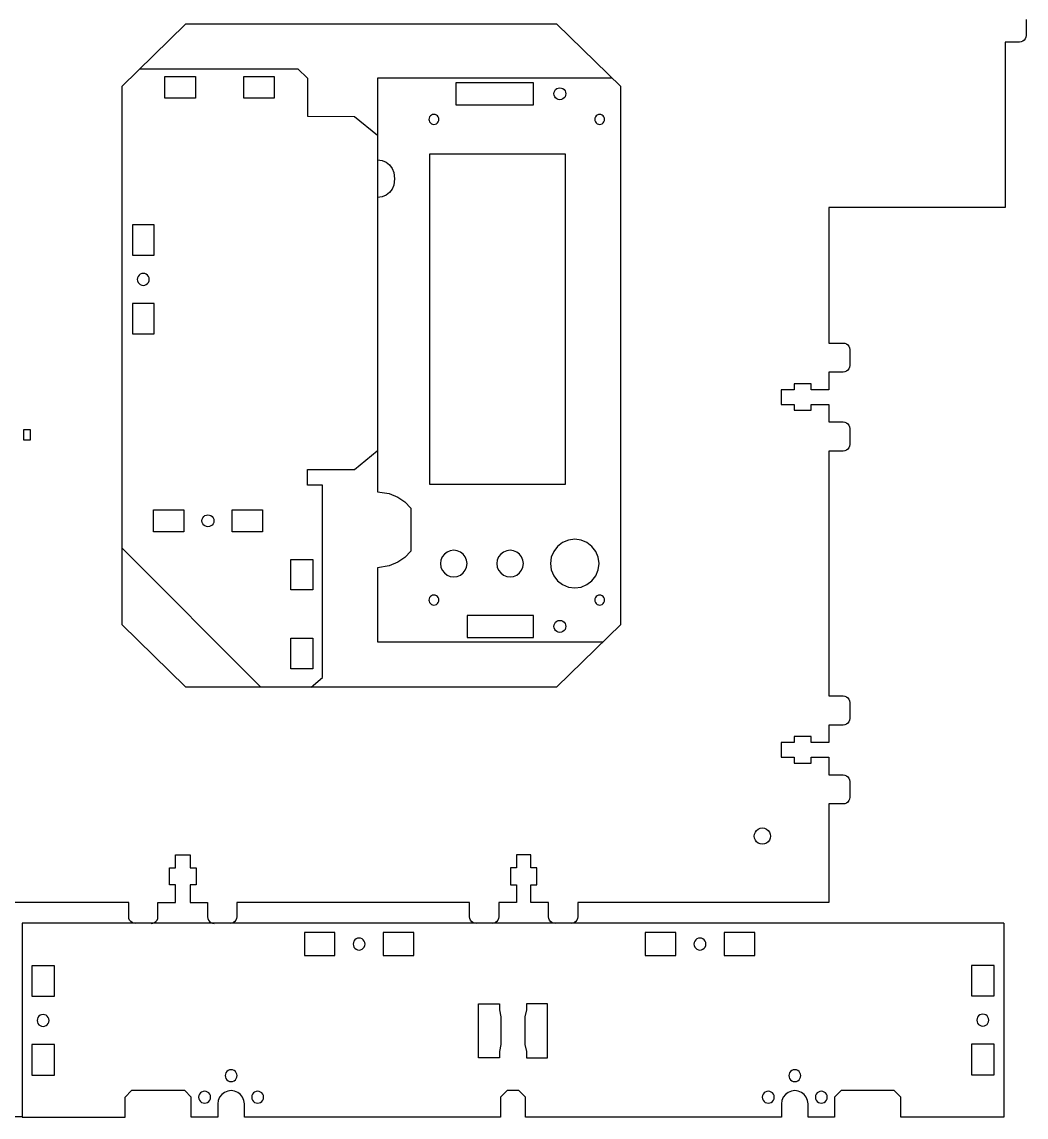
# Model space of a CAD drawing. Extents: x 67 to 939, y 34 to 584.
# Drawn here: x 636.6 to 939.4, y 40.1 to 370.5 of the extents above; entities that cross this region are included whole.
import ezdxf

# ---------------------------------------------------------------- set-up
doc = ezdxf.new("R2010")
doc.units = 0
doc.layers.get('0').update_dxf_attribs({"linetype": 'CONTINUOUS'})

msp = doc.modelspace()

# ---------------------------------------------------------------- linework, layer by layer
at = {"color": 4}
for p, q in [((939.409219, 371.193846), (939.409219, 366.393839)), ((937.409223, 364.393843), (933.059219, 364.393843)), ((933.059219, 364.393843), (933.074825, 314.487201)), ((937.926846, 364.462), (937.409223, 364.393843)), ((938.409221, 364.661785), (937.926846, 364.462)), ((938.823438, 364.979624), (938.409221, 364.661785)), ((939.141277, 365.393841), (938.823438, 364.979624)), ((939.341062, 365.876215), (939.141277, 365.393841)), ((939.409219, 366.393839), (939.341062, 365.876215)), ((933.074825, 314.487201), (879.880085, 314.486636)), ((879.880085, 314.486636), (879.880085, 273.610529)), ((879.880085, 273.610529), (884.230089, 273.610518)), ((884.230089, 273.610518), (884.747713, 273.542389)), ((884.747713, 273.542389), (885.230087, 273.342576)), ((885.230087, 273.342576), (885.644305, 273.024737)), ((885.644305, 273.024737), (885.962143, 272.61052)), ((885.962143, 272.61052), (886.161929, 272.128174)), ((886.161929, 272.128174), (886.230085, 271.610522)), ((886.230085, 271.610522), (886.230085, 266.810543)), ((884.230089, 264.810547), (879.880085, 264.810547)), ((879.880085, 264.810547), (879.880085, 259.510554)), ((884.747713, 264.878675), (884.230089, 264.810547)), ((885.230087, 265.078488), (884.747713, 264.878675)), ((885.644305, 265.396327), (885.230087, 265.078488)), ((885.962143, 265.810545), (885.644305, 265.396327)), ((886.161929, 266.292891), (885.962143, 265.810545)), ((886.230085, 266.810543), (886.161929, 266.292891)), ((874.580093, 261.31054), (869.480083, 261.31054)), ((869.480083, 261.31054), (869.480083, 259.510554)), ((874.580093, 259.510554), (874.580093, 261.31054)), ((869.480083, 259.510554), (865.530073, 259.510554)), ((865.530073, 259.510554), (865.530073, 255.110541)), ((879.880085, 259.510554), (874.580093, 259.510554)), ((865.530073, 255.110541), (869.480083, 255.110541)), ((869.480083, 255.110541), (869.480083, 253.310527)), ((874.580093, 253.310527), (874.580093, 255.110541)), ((874.580093, 255.110541), (879.880085, 255.110541)), ((879.880085, 255.110541), (879.880085, 249.810548)), ((869.480083, 253.310527), (874.580093, 253.310527)), ((879.880085, 249.810548), (884.230089, 249.810548)), ((884.230089, 249.810548), (884.747713, 249.742392)), ((884.747713, 249.742392), (885.230087, 249.542578)), ((885.230087, 249.542578), (885.644305, 249.224768)), ((885.644305, 249.224768), (885.962143, 248.81055)), ((885.962143, 248.81055), (886.161929, 248.328176)), ((886.161929, 248.328176), (886.230085, 247.810552)), ((886.230085, 247.810552), (886.230085, 243.010545)), ((885.230087, 241.278491), (884.747713, 241.078706)), ((885.644305, 241.59633), (885.230087, 241.278491)), ((885.962143, 242.010547), (885.644305, 241.59633)), ((886.161929, 242.492921), (885.962143, 242.010547)), ((886.230085, 243.010545), (886.161929, 242.492921)), ((884.230089, 241.010549), (879.880085, 241.010549)), ((879.880085, 241.010549), (879.880085, 167.160568)), ((884.747713, 241.078706), (884.230089, 241.010549)), ((879.880085, 167.160568), (884.230089, 167.160568)), ((884.230089, 167.160568), (884.747713, 167.09244)), ((884.747713, 167.09244), (885.230087, 166.892627)), ((885.230087, 166.892627), (885.644305, 166.574788)), ((885.644305, 166.574788), (885.962143, 166.16057)), ((885.962143, 166.16057), (886.161929, 165.678224)), ((886.161929, 165.678224), (886.230085, 165.160572)), ((886.230085, 165.160572), (886.230085, 160.360593)), ((885.230087, 158.628511), (884.747713, 158.428698)), ((885.644305, 158.94635), (885.230087, 158.628511)), ((885.962143, 159.360567), (885.644305, 158.94635)), ((886.161929, 159.842941), (885.962143, 159.360567)), ((886.230085, 160.360593), (886.161929, 159.842941)), ((884.230089, 158.360541), (879.880085, 158.360541)), ((879.880085, 158.360541), (879.880085, 153.060549)), ((884.747713, 158.428698), (884.230089, 158.360541)), ((869.480083, 153.060549), (865.530073, 153.060549)), ((865.530073, 153.060549), (865.530073, 148.660563)), ((874.580093, 154.860562), (869.480083, 154.860562)), ((869.480083, 154.860562), (869.480083, 153.060549)), ((874.580093, 153.060549), (874.580093, 154.860562)), ((879.880085, 153.060549), (874.580093, 153.060549)), ((865.530073, 148.660563), (869.480083, 148.660563)), ((869.480083, 148.660563), (869.480083, 146.86055)), ((869.480083, 146.86055), (874.580093, 146.86055)), ((874.580093, 146.86055), (874.580093, 148.660563)), ((874.580093, 148.660563), (879.880085, 148.660563)), ((879.880085, 148.660563), (879.880085, 143.360571)), ((879.880085, 143.360571), (884.230089, 143.360571)), ((884.230089, 143.360571), (884.747713, 143.292414)), ((884.747713, 143.292414), (885.230087, 143.092601)), ((885.230087, 143.092601), (885.644305, 142.774762)), ((885.644305, 142.774762), (885.962143, 142.360545)), ((885.962143, 142.360545), (886.161929, 141.878199)), ((886.161929, 141.878199), (886.230085, 141.360547)), ((886.230085, 141.360547), (886.230085, 136.560568)), ((885.962143, 135.56057), (885.644305, 135.146352)), ((886.161929, 136.042916), (885.962143, 135.56057)), ((886.230085, 136.560568), (886.161929, 136.042916)), ((884.230089, 134.560572), (879.880085, 134.560572)), ((879.880085, 134.560572), (879.880085, 104.860577)), ((884.747713, 134.6287), (884.230089, 134.560572)), ((885.230087, 134.828513), (884.747713, 134.6287)), ((885.644305, 135.146352), (885.230087, 134.828513)), ((682.880141, 115.260579), (682.880141, 119.210561)), ((682.880141, 119.210561), (687.280154, 119.210561)), ((687.280154, 119.210561), (687.280154, 115.260579)), ((790.080107, 119.210561), (785.680093, 119.210561)), ((785.680093, 119.210561), (785.680093, 115.260579)), ((790.080107, 115.260579), (790.080107, 119.210561)), ((681.080127, 110.16057), (681.080127, 115.260579)), ((681.080127, 115.260579), (682.880141, 115.260579)), ((687.280154, 115.260579), (689.080139, 115.260579)), ((689.080139, 115.260579), (689.080139, 110.16057)), ((785.680093, 115.260579), (783.880108, 115.260579)), ((783.880108, 115.260579), (783.880108, 110.16057)), ((791.88012, 115.260579), (790.080107, 115.260579)), ((791.88012, 110.16057), (791.88012, 115.260579)), ((682.880141, 110.16057), (681.080127, 110.16057)), ((682.880141, 104.860577), (682.880141, 110.16057)), ((689.080139, 110.16057), (687.280154, 110.16057)), ((687.280154, 110.16057), (687.280154, 104.860577)), ((783.880108, 110.16057), (785.680093, 110.16057)), ((785.680093, 110.16057), (785.680093, 104.860577)), ((790.080107, 104.860577), (790.080107, 110.16057)), ((790.080107, 110.16057), (791.88012, 110.16057)), ((668.780149, 104.860577), (603.085984, 104.860577)), ((668.780149, 100.510573), (668.780149, 104.860577)), ((677.580148, 100.510573), (677.580148, 104.860577)), ((677.580148, 104.860577), (682.880141, 104.860577)), ((687.280154, 104.860577), (692.580147, 104.860577)), ((692.580147, 104.860577), (692.580147, 100.510573)), ((771.585915, 104.860577), (701.380118, 104.86038)), ((701.380118, 104.86038), (701.380118, 100.510573)), ((771.580101, 100.510573), (771.585915, 104.860577)), ((785.680093, 104.860577), (780.380101, 104.860577)), ((780.380101, 104.860577), (780.380101, 100.510573)), ((795.380099, 104.860577), (790.080107, 104.860577)), ((795.380099, 100.510573), (795.380099, 104.860577)), ((879.880085, 104.860577), (804.180098, 104.860577)), ((804.180098, 104.860577), (804.180098, 100.510573)), ((668.848306, 99.99295), (668.780149, 100.510573)), ((669.048091, 99.510575), (668.848306, 99.99295)), ((669.365929, 99.096358), (669.048091, 99.510575)), ((676.994368, 99.096358), (677.312178, 99.510575)), ((677.312178, 99.510575), (677.511992, 99.99295)), ((677.511992, 99.99295), (677.580148, 100.510573)), ((692.580147, 100.510573), (692.648275, 99.99295)), ((692.648275, 99.99295), (692.848088, 99.510575)), ((692.848088, 99.510575), (693.165927, 99.096358)), ((701.112176, 99.510575), (700.794337, 99.096358)), ((701.311989, 99.99295), (701.112176, 99.510575)), ((701.380118, 100.510573), (701.311989, 99.99295)), ((771.648258, 99.99295), (771.580101, 100.510573)), ((771.848071, 99.510575), (771.648258, 99.99295)), ((772.16591, 99.096358), (771.848071, 99.510575)), ((780.112159, 99.510575), (779.79432, 99.096358)), ((780.311972, 99.99295), (780.112159, 99.510575)), ((780.380101, 100.510573), (780.311972, 99.99295)), ((795.448256, 99.99295), (795.380099, 100.510573)), ((795.648041, 99.510575), (795.448256, 99.99295)), ((795.965879, 99.096358), (795.648041, 99.510575)), ((803.912157, 99.510575), (803.594318, 99.096358)), ((804.111942, 99.99295), (803.912157, 99.510575)), ((804.180098, 100.510573), (804.111942, 99.99295)), ((669.780147, 98.778519), (669.365929, 99.096358)), ((670.262521, 98.578734), (669.780147, 98.778519)), ((670.780145, 98.510577), (670.262521, 98.578734)), ((675.580152, 98.510577), (676.097776, 98.578734)), ((676.097776, 98.578734), (676.58015, 98.778519)), ((676.58015, 98.778519), (676.994368, 99.096358)), ((693.165927, 99.096358), (693.580145, 98.778519)), ((693.580145, 98.778519), (694.062491, 98.578734)), ((694.062491, 98.578734), (694.580143, 98.510577)), ((699.897774, 98.578734), (699.380122, 98.510577)), ((700.38012, 98.778519), (699.897774, 98.578734)), ((700.794337, 99.096358), (700.38012, 98.778519)), ((772.580128, 98.778519), (772.16591, 99.096358)), ((773.062474, 98.578734), (772.580128, 98.778519)), ((773.580126, 98.510577), (773.062474, 98.578734)), ((778.897757, 98.578734), (778.380105, 98.510577)), ((779.380103, 98.778519), (778.897757, 98.578734)), ((779.79432, 99.096358), (779.380103, 98.778519)), ((796.380097, 98.778519), (795.965879, 99.096358)), ((796.862471, 98.578734), (796.380097, 98.778519)), ((797.380095, 98.510577), (796.862471, 98.578734)), ((802.697726, 98.578734), (802.180102, 98.510577)), ((803.1801, 98.778519), (802.697726, 98.578734)), ((803.594318, 99.096358), (803.1801, 98.778519))]:
    msp.add_line(p, q, dxfattribs=at)
at = {"color": 0}
for p, q in [((685.918489, 369.760496), (666.658261, 350.973697)), ((797.897041, 369.760496), (685.918489, 369.760496)), ((817.157212, 350.973697), (797.897041, 369.760496)), ((666.658261, 350.973697), (666.658261, 188.647385)), ((817.157212, 188.647385), (817.157212, 350.973697)), ((666.658261, 188.647385), (685.918489, 169.860588)), ((797.897041, 169.860588), (817.157212, 188.647385)), ((685.918489, 169.860588), (797.897041, 169.860588))]:
    msp.add_line(p, q, dxfattribs=at)
at = {"color": 5}
for p, q in [((672.118076, 356.302078), (719.800875, 356.30201)), ((719.800875, 356.30201), (722.685243, 353.479723)), ((722.685243, 353.479723), (722.681009, 342.029651)), ((722.681009, 342.029651), (736.91277, 341.956649)), ((736.91277, 341.956649), (743.803536, 336.283178)), ((743.803536, 328.835153), (743.803536, 317.497428)), ((736.91277, 235.492162), (743.6933, 241.056484)), ((722.682138, 230.752325), (722.682138, 235.492444)), ((722.682138, 235.492444), (727.196649, 235.46648)), ((727.196649, 235.46648), (736.91277, 235.492162)), ((727.19823, 230.727207), (722.682138, 230.752325)), ((727.201052, 172.672538), (727.19823, 230.727207)), ((666.657443, 211.813012), (708.650416, 169.825254)), ((723.781845, 169.825254), (727.201052, 172.672538)), ((932.656685, 98.595752), (932.656685, 40.09577)), ((669.656929, 48.095754), (667.656905, 46.095758)), ((685.656925, 48.095726), (669.656929, 48.095754)), ((687.656921, 46.095758), (685.656925, 48.095726)), ((696.828494, 46.924193), (696.192817, 46.095758)), ((697.656929, 47.559871), (696.828494, 46.924193)), ((698.621649, 47.959469), (697.656929, 47.559871)), ((699.656925, 48.095726), (698.621649, 47.959469)), ((700.692201, 47.959441), (699.656925, 48.095726)), ((701.656921, 47.559871), (700.692201, 47.959441)), ((702.485356, 46.924193), (701.656921, 47.559871)), ((703.121034, 46.095758), (702.485356, 46.924193)), ((782.906977, 48.095726), (780.906981, 46.095758)), ((786.406985, 48.095726), (782.906977, 48.095726)), ((788.406981, 46.095758), (786.406985, 48.095726)), ((866.828465, 46.924193), (866.192787, 46.095758)), ((867.6569, 47.559871), (866.828465, 46.924193)), ((868.62162, 47.959469), (867.6569, 47.559871)), ((869.656896, 48.095726), (868.62162, 47.959469)), ((870.692171, 47.959441), (869.656896, 48.095726)), ((871.656892, 47.559871), (870.692171, 47.959441)), ((872.485327, 46.924193), (871.656892, 47.559871)), ((873.121004, 46.095758), (872.485327, 46.924193)), ((883.656896, 48.095754), (881.6569, 46.095758)), ((899.656892, 48.095726), (883.656896, 48.095754)), ((901.656888, 46.095758), (899.656892, 48.095726)), ((687.656921, 40.09577), (687.656921, 46.095758)), ((695.793218, 45.131038), (695.656933, 44.095762)), ((695.656933, 44.095762), (695.656933, 40.09577)), ((696.192817, 46.095758), (695.793218, 45.131038)), ((703.520632, 45.131038), (703.121034, 46.095758)), ((703.656917, 44.095762), (703.520632, 45.131038)), ((703.656974, 40.09577), (703.656917, 44.095762)), ((780.906981, 46.095758), (780.906981, 40.09577)), ((788.406924, 40.09577), (788.406981, 46.095758)), ((865.793189, 45.131038), (865.656904, 44.095762)), ((865.656904, 44.095762), (865.656904, 40.09577)), ((866.192787, 46.095758), (865.793189, 45.131038)), ((873.520603, 45.131038), (873.121004, 46.095758)), ((873.656888, 44.095762), (873.520603, 45.131038)), ((873.656888, 40.09577), (873.656888, 44.095762)), ((881.6569, 46.095758), (881.6569, 40.09577)), ((901.656888, 40.09577), (901.656888, 46.095758)), ((695.656933, 40.09577), (687.656921, 40.09577)), ((780.906981, 40.09577), (703.656974, 40.09577)), ((865.656904, 40.09577), (788.406924, 40.09577)), ((881.6569, 40.09577), (873.656888, 40.09577)), ((932.656685, 40.09577), (901.656888, 40.09577))]:
    msp.add_line(p, q, dxfattribs=at)
at = {"color": 7}
for p, q in [((679.693146, 347.435062), (679.693146, 354.034998)), ((679.693146, 354.034998), (688.874738, 354.034998)), ((688.874738, 354.034998), (688.874766, 347.435062)), ((703.445561, 347.435062), (703.445561, 354.034998)), ((703.445561, 354.034998), (712.627181, 354.034998)), ((712.627181, 354.034998), (712.627181, 347.435062)), ((790.80443, 352.097404), (767.417775, 352.097404)), ((767.417775, 352.097404), (767.417775, 345.49742)), ((790.80443, 345.49742), (790.80443, 352.097404)), ((797.531648, 350.070202), (797.904436, 350.356262)), ((797.904436, 350.356262), (798.338578, 350.536066)), ((798.338578, 350.536066), (798.804442, 350.597393)), ((798.804442, 350.597393), (799.270307, 350.536066)), ((799.270307, 350.536066), (799.704449, 350.356262)), ((799.704449, 350.356262), (800.077236, 350.070202)), ((688.874766, 347.435062), (679.693146, 347.435062)), ((712.627181, 347.435062), (703.445561, 347.435062)), ((797.004457, 348.797408), (797.065784, 349.263272)), ((797.065784, 348.331544), (797.004457, 348.797408)), ((797.065784, 349.263272), (797.245588, 349.697414)), ((797.245588, 347.897401), (797.065784, 348.331544)), ((797.245588, 349.697414), (797.531648, 350.070202)), ((797.531648, 347.524614), (797.245588, 347.897401)), ((797.904436, 347.238553), (797.531648, 347.524614)), ((798.338578, 347.05875), (797.904436, 347.238553)), ((798.804442, 346.997394), (798.338578, 347.05875)), ((799.270307, 347.05875), (798.804442, 346.997394)), ((799.704449, 347.238553), (799.270307, 347.05875)), ((800.077236, 347.524614), (799.704449, 347.238553)), ((800.077236, 350.070202), (800.363297, 349.697414)), ((800.363297, 347.897401), (800.077236, 347.524614)), ((800.363297, 349.697414), (800.543101, 349.263272)), ((800.543101, 348.331544), (800.363297, 347.897401)), ((800.543101, 349.263272), (800.604456, 348.797408)), ((800.604456, 348.797408), (800.543101, 348.331544)), ((767.417775, 345.49742), (790.80443, 345.49742)), ((759.355533, 341.463844), (759.304423, 341.075619)), ((759.304423, 341.075619), (759.355533, 340.687394)), ((759.505393, 341.825624), (759.355533, 341.463844)), ((759.355533, 340.687394), (759.505393, 340.325613)), ((759.743758, 342.136266), (759.505393, 341.825624)), ((759.505393, 340.325613), (759.743758, 340.014943)), ((760.054428, 342.374659), (759.743758, 342.136266)), ((760.416209, 342.524491), (760.054428, 342.374659)), ((760.804434, 342.575602), (760.416209, 342.524491)), ((761.192659, 342.524491), (760.804434, 342.575602)), ((761.554439, 342.374659), (761.192659, 342.524491)), ((761.865081, 342.136266), (761.554439, 342.374659)), ((762.103474, 341.825624), (761.865081, 342.136266)), ((761.865081, 340.014943), (762.103474, 340.325613)), ((762.253306, 341.463844), (762.103474, 341.825624)), ((762.103474, 340.325613), (762.253306, 340.687394)), ((762.304417, 341.075619), (762.253306, 341.463844)), ((762.253306, 340.687394), (762.304417, 341.075619)), ((809.355546, 341.463844), (809.304435, 341.075619)), ((809.304435, 341.075619), (809.355546, 340.687394)), ((809.505406, 341.825624), (809.355546, 341.463844)), ((809.355546, 340.687394), (809.505406, 340.325613)), ((809.743771, 342.136266), (809.505406, 341.825624)), ((809.505406, 340.325613), (809.743771, 340.014943)), ((810.054441, 342.374659), (809.743771, 342.136266)), ((810.416222, 342.524491), (810.054441, 342.374659)), ((810.804447, 342.575602), (810.416222, 342.524491)), ((811.192671, 342.524491), (810.804447, 342.575602)), ((811.554452, 342.374659), (811.192671, 342.524491)), ((811.865094, 342.136266), (811.554452, 342.374659)), ((812.103487, 341.825624), (811.865094, 342.136266)), ((811.865094, 340.014943), (812.103487, 340.325613)), ((812.253319, 341.463844), (812.103487, 341.825624)), ((812.103487, 340.325613), (812.253319, 340.687394)), ((812.304429, 341.075619), (812.253319, 341.463844)), ((812.253319, 340.687394), (812.304429, 341.075619)), ((759.743758, 340.014943), (760.054428, 339.776578)), ((760.054428, 339.776578), (760.416209, 339.626718)), ((760.416209, 339.626718), (760.804434, 339.575608)), ((760.804434, 339.575608), (761.192659, 339.626718)), ((761.192659, 339.626718), (761.554439, 339.776578)), ((761.554439, 339.776578), (761.865081, 340.014943)), ((809.743771, 340.014943), (810.054441, 339.776578)), ((810.054441, 339.776578), (810.416222, 339.626718)), ((810.416222, 339.626718), (810.804447, 339.575608)), ((810.804447, 339.575608), (811.192671, 339.626718)), ((811.192671, 339.626718), (811.554452, 339.776578)), ((811.554452, 339.776578), (811.865094, 340.014943)), ((759.504433, 330.575628), (759.504433, 231.075621)), ((800.504436, 330.575628), (759.504433, 330.575628)), ((800.504436, 231.075621), (800.504436, 330.575628)), ((669.866699, 309.266092), (669.866699, 300.084469)), ((676.466635, 309.266092), (669.866699, 309.266092)), ((676.466635, 300.084469), (676.466635, 309.266092)), ((669.866699, 300.084469), (676.466635, 300.084469)), ((671.892659, 294.07054), (671.606345, 293.698119)), ((672.265814, 294.356318), (671.892659, 294.07054)), ((672.700351, 294.535896), (672.265814, 294.356318)), ((673.166667, 294.597166), (672.700351, 294.535896)), ((673.632983, 294.535896), (673.166667, 294.597166)), ((674.06752, 294.356318), (673.632983, 294.535896)), ((674.440674, 294.07054), (674.06752, 294.356318)), ((674.726989, 293.698119), (674.440674, 294.07054)), ((671.426344, 293.264485), (671.36496, 292.799044)), ((671.36496, 292.799044), (671.426344, 292.333688)), ((671.606345, 293.698119), (671.426344, 293.264485)), ((671.426344, 292.333688), (671.606345, 291.900025)), ((671.606345, 291.900025), (671.892659, 291.527633)), ((671.892659, 291.527633), (672.265814, 291.24186)), ((672.265814, 291.24186), (672.700351, 291.062226)), ((672.700351, 291.062226), (673.166667, 291.000955)), ((673.166667, 291.000955), (673.632983, 291.062226)), ((673.632983, 291.062226), (674.06752, 291.24186)), ((674.06752, 291.24186), (674.440674, 291.527633)), ((674.440674, 291.527633), (674.726989, 291.900025)), ((674.90699, 293.264485), (674.726989, 293.698119)), ((674.726989, 291.900025), (674.90699, 292.333688)), ((674.968374, 292.799044), (674.90699, 293.264485)), ((674.90699, 292.333688), (674.968374, 292.799044)), ((676.466635, 285.513652), (669.866699, 285.51368)), ((669.866699, 285.51368), (669.866699, 276.33206)), ((676.466635, 276.33206), (676.466635, 285.513652)), ((669.866699, 276.33206), (676.466635, 276.33206)), ((637.004326, 247.397091), (637.004326, 244.371593)), ((639.13897, 247.397091), (637.004326, 247.397091)), ((639.13897, 244.371593), (639.13897, 247.397091)), ((637.004326, 244.371593), (639.13897, 244.371593)), ((759.504433, 231.075621), (800.504436, 231.075621)), ((676.206234, 223.270495), (685.387854, 223.270495)), ((676.206234, 216.670559), (676.206234, 223.270495)), ((685.387854, 223.270495), (685.387854, 216.670559)), ((691.401784, 221.244534), (691.774205, 221.530849)), ((691.774205, 221.530849), (692.207839, 221.71085)), ((692.207839, 221.71085), (692.67328, 221.772234)), ((692.67328, 221.772234), (693.138636, 221.71085)), ((693.138636, 221.71085), (693.572299, 221.530849)), ((693.572299, 221.530849), (693.944691, 221.244534)), ((699.958677, 216.670559), (699.958649, 223.270495)), ((699.958649, 223.270495), (709.140269, 223.270495)), ((709.140269, 223.270495), (709.140269, 216.670559)), ((690.875157, 219.970527), (690.936428, 220.436843)), ((690.936428, 219.504211), (690.875157, 219.970527)), ((690.936428, 220.436843), (691.116006, 220.87138)), ((691.116006, 219.069674), (690.936428, 219.504211)), ((691.116006, 220.87138), (691.401784, 221.244534)), ((691.401784, 218.696519), (691.116006, 219.069674)), ((691.774205, 218.410205), (691.401784, 218.696519)), ((692.207839, 218.230204), (691.774205, 218.410205)), ((692.67328, 218.16882), (692.207839, 218.230204)), ((693.138636, 218.230204), (692.67328, 218.16882)), ((693.572299, 218.410205), (693.138636, 218.230204)), ((693.944691, 218.696519), (693.572299, 218.410205)), ((693.944691, 221.244534), (694.230469, 220.87138)), ((694.230469, 219.069674), (693.944691, 218.696519)), ((694.230469, 220.87138), (694.410104, 220.436843)), ((694.410104, 219.504211), (694.230469, 219.069674)), ((694.410104, 220.436843), (694.471374, 219.970527)), ((694.471374, 219.970527), (694.410104, 219.504211)), ((685.387854, 216.670559), (676.206234, 216.670559)), ((709.140269, 216.670559), (699.958677, 216.670559)), ((798.118031, 212.261635), (796.95248, 210.742636)), ((799.63706, 213.427222), (798.118031, 212.261635)), ((801.40597, 214.159912), (799.63706, 213.427222)), ((803.304243, 214.409827), (801.40597, 214.159912)), ((805.202516, 214.159912), (803.304243, 214.409827)), ((806.971426, 213.427222), (805.202516, 214.159912)), ((808.490422, 212.261635), (806.971426, 213.427222)), ((809.656007, 210.742636), (808.490422, 212.261635)), ((717.665271, 199.117869), (717.665271, 208.299489)), ((717.665271, 208.299489), (724.265207, 208.299489)), ((724.265207, 208.299489), (724.265207, 199.117869)), ((763.340341, 209.075637), (762.940715, 208.110917)), ((763.976019, 209.904072), (763.340341, 209.075637)), ((764.804454, 210.539721), (763.976019, 209.904072)), ((765.769174, 210.939348), (764.804454, 210.539721)), ((766.80445, 211.075633), (765.769174, 210.939348)), ((767.839726, 210.939348), (766.80445, 211.075633)), ((768.804446, 210.539721), (767.839726, 210.939348)), ((769.632881, 209.904072), (768.804446, 210.539721)), ((770.268558, 209.075637), (769.632881, 209.904072)), ((770.668157, 208.110917), (770.268558, 209.075637)), ((780.340336, 209.075637), (779.940737, 208.110917)), ((780.976013, 209.904072), (780.340336, 209.075637)), ((781.804448, 210.539721), (780.976013, 209.904072)), ((782.769168, 210.939348), (781.804448, 210.539721)), ((783.804444, 211.075633), (782.769168, 210.939348)), ((784.83972, 210.939348), (783.804444, 211.075633)), ((785.80444, 210.539721), (784.83972, 210.939348)), ((786.632875, 209.904072), (785.80444, 210.539721)), ((787.268553, 209.075637), (786.632875, 209.904072)), ((787.668151, 208.110917), (787.268553, 209.075637)), ((796.219758, 208.973721), (795.969844, 207.075444)), ((796.95248, 210.742636), (796.219758, 208.973721)), ((810.388728, 208.973721), (809.656007, 210.742636)), ((810.638643, 207.075444), (810.388728, 208.973721)), ((762.940715, 208.110917), (762.80443, 207.075641)), ((762.80443, 207.075641), (762.940715, 206.040365)), ((762.940715, 206.040365), (763.340341, 205.075645)), ((763.340341, 205.075645), (763.976019, 204.24721)), ((769.632881, 204.24721), (770.268558, 205.075645)), ((770.268558, 205.075645), (770.668157, 206.040365)), ((770.804442, 207.075641), (770.668157, 208.110917)), ((770.668157, 206.040365), (770.804442, 207.075641)), ((779.940737, 208.110917), (779.804452, 207.075641)), ((779.804452, 207.075641), (779.940737, 206.040365)), ((779.940737, 206.040365), (780.340336, 205.075645)), ((780.340336, 205.075645), (780.976013, 204.24721)), ((786.632875, 204.24721), (787.268553, 205.075645)), ((787.268553, 205.075645), (787.668151, 206.040365)), ((787.804436, 207.075641), (787.668151, 208.110917)), ((787.668151, 206.040365), (787.804436, 207.075641)), ((795.969844, 207.075444), (796.219758, 205.177134)), ((796.219758, 205.177134), (796.95248, 203.40822)), ((809.656007, 203.40822), (810.388728, 205.177134)), ((810.388728, 205.177134), (810.638643, 207.075444)), ((763.976019, 204.24721), (764.804454, 203.611533)), ((764.804454, 203.611533), (765.769174, 203.211934)), ((765.769174, 203.211934), (766.80445, 203.075621)), ((766.80445, 203.075621), (767.839726, 203.211934)), ((767.839726, 203.211934), (768.804446, 203.611533)), ((768.804446, 203.611533), (769.632881, 204.24721)), ((780.976013, 204.24721), (781.804448, 203.611533)), ((781.804448, 203.611533), (782.769168, 203.211934)), ((782.769168, 203.211934), (783.804444, 203.075621)), ((783.804444, 203.075621), (784.83972, 203.211934)), ((784.83972, 203.211934), (785.80444, 203.611533)), ((785.80444, 203.611533), (786.632875, 204.24721)), ((796.95248, 203.40822), (798.118031, 201.889221)), ((798.118031, 201.889221), (799.63706, 200.723667)), ((806.971426, 200.723667), (808.490422, 201.889221)), ((808.490422, 201.889221), (809.656007, 203.40822)), ((724.265207, 199.117869), (717.665271, 199.117869)), ((799.63706, 200.723667), (801.40597, 199.990944)), ((801.40597, 199.990944), (803.304243, 199.741029)), ((803.304243, 199.741029), (805.202516, 199.990944)), ((805.202516, 199.990944), (806.971426, 200.723667)), ((759.355533, 196.46386), (759.304423, 196.075635)), ((759.304423, 196.075635), (759.355533, 195.68741)), ((759.505393, 196.82564), (759.355533, 196.46386)), ((759.355533, 195.68741), (759.505393, 195.325629)), ((759.743758, 197.136282), (759.505393, 196.82564)), ((759.505393, 195.325629), (759.743758, 195.014987)), ((760.054428, 197.374676), (759.743758, 197.136282)), ((759.743758, 195.014987), (760.054428, 194.776594)), ((760.416209, 197.524536), (760.054428, 197.374676)), ((760.804434, 197.575646), (760.416209, 197.524536)), ((761.192659, 197.524536), (760.804434, 197.575646)), ((761.554439, 197.374676), (761.192659, 197.524536)), ((761.865081, 197.136282), (761.554439, 197.374676)), ((761.554439, 194.776594), (761.865081, 195.014987)), ((762.103474, 196.82564), (761.865081, 197.136282)), ((761.865081, 195.014987), (762.103474, 195.325629)), ((762.253306, 196.46386), (762.103474, 196.82564)), ((762.103474, 195.325629), (762.253306, 195.68741)), ((762.304417, 196.075635), (762.253306, 196.46386)), ((762.253306, 195.68741), (762.304417, 196.075635)), ((809.355546, 196.46386), (809.304435, 196.075635)), ((809.304435, 196.075635), (809.355546, 195.68741)), ((809.505406, 196.82564), (809.355546, 196.46386)), ((809.355546, 195.68741), (809.505406, 195.325629)), ((809.743771, 197.136282), (809.505406, 196.82564)), ((809.505406, 195.325629), (809.743771, 195.014987)), ((810.054441, 197.374676), (809.743771, 197.136282)), ((809.743771, 195.014987), (810.054441, 194.776594)), ((810.416222, 197.524536), (810.054441, 197.374676)), ((810.804447, 197.575646), (810.416222, 197.524536)), ((811.192671, 197.524536), (810.804447, 197.575646)), ((811.554452, 197.374676), (811.192671, 197.524536)), ((811.865094, 197.136282), (811.554452, 197.374676)), ((811.554452, 194.776594), (811.865094, 195.014987)), ((812.103487, 196.82564), (811.865094, 197.136282)), ((811.865094, 195.014987), (812.103487, 195.325629)), ((812.253319, 196.46386), (812.103487, 196.82564)), ((812.103487, 195.325629), (812.253319, 195.68741)), ((812.304429, 196.075635), (812.253319, 196.46386)), ((812.253319, 195.68741), (812.304429, 196.075635)), ((760.054428, 194.776594), (760.416209, 194.626734)), ((760.416209, 194.626734), (760.804434, 194.575624)), ((760.804434, 194.575624), (761.192659, 194.626734)), ((761.192659, 194.626734), (761.554439, 194.776594)), ((810.054441, 194.776594), (810.416222, 194.626734)), ((810.416222, 194.626734), (810.804447, 194.575624)), ((810.804447, 194.575624), (811.192671, 194.626734)), ((811.192671, 194.626734), (811.554452, 194.776594)), ((790.80443, 191.420379), (770.804442, 191.420379)), ((770.804442, 191.420379), (770.804442, 184.820359)), ((790.80443, 184.820359), (790.80443, 191.420379)), ((797.004457, 188.120383), (797.065784, 188.586247)), ((797.065784, 188.586247), (797.245588, 189.020362)), ((797.245588, 189.020362), (797.531648, 189.393149)), ((797.531648, 189.393149), (797.904436, 189.679209)), ((797.904436, 189.679209), (798.338578, 189.859041)), ((798.338578, 189.859041), (798.804442, 189.920368)), ((798.804442, 189.920368), (799.270307, 189.859041)), ((799.270307, 189.859041), (799.704449, 189.679209)), ((799.704449, 189.679209), (800.077236, 189.393149)), ((800.077236, 189.393149), (800.363297, 189.020362)), ((800.363297, 189.020362), (800.543101, 188.586247)), ((800.543101, 188.586247), (800.604456, 188.120383)), ((797.065784, 187.654491), (797.004457, 188.120383)), ((797.245588, 187.220376), (797.065784, 187.654491)), ((797.531648, 186.847589), (797.245588, 187.220376)), ((797.904436, 186.561529), (797.531648, 186.847589)), ((798.338578, 186.381697), (797.904436, 186.561529)), ((798.804442, 186.32037), (798.338578, 186.381697)), ((799.270307, 186.381697), (798.804442, 186.32037)), ((799.704449, 186.561529), (799.270307, 186.381697)), ((800.077236, 186.847589), (799.704449, 186.561529)), ((800.363297, 187.220376), (800.077236, 186.847589)), ((800.543101, 187.654491), (800.363297, 187.220376)), ((800.604456, 188.120383), (800.543101, 187.654491)), ((717.665271, 184.547046), (724.265207, 184.547074)), ((717.665271, 175.365446), (717.665271, 184.547046)), ((724.265207, 184.547074), (724.265207, 175.365446)), ((770.804442, 184.820359), (790.80443, 184.820359)), ((724.265207, 175.365446), (717.665271, 175.365446)), ((857.513551, 125.494691), (857.758322, 126.085579)), ((857.758322, 126.085579), (858.147676, 126.592987)), ((858.147676, 126.592987), (858.655083, 126.98234)), ((858.655083, 126.98234), (859.245972, 127.227084)), ((859.245972, 127.227084), (859.880069, 127.310565)), ((859.880069, 127.310565), (860.514194, 127.227084)), ((860.514194, 127.227084), (861.105083, 126.98234)), ((861.105083, 126.98234), (861.61249, 126.592987)), ((861.61249, 126.592987), (862.001844, 126.085579)), ((862.001844, 126.085579), (862.246587, 125.494691)), ((857.430069, 124.860566), (857.513551, 125.494691)), ((857.513551, 124.226469), (857.430069, 124.860566)), ((857.758322, 123.63558), (857.513551, 124.226469)), ((858.147676, 123.128173), (857.758322, 123.63558)), ((858.655083, 122.738819), (858.147676, 123.128173)), ((859.245972, 122.494048), (858.655083, 122.738819)), ((859.880069, 122.410566), (859.245972, 122.494048)), ((860.514194, 122.494048), (859.880069, 122.410566)), ((861.105083, 122.738819), (860.514194, 122.494048)), ((861.61249, 123.128173), (861.105083, 122.738819)), ((862.001844, 123.63558), (861.61249, 123.128173)), ((862.246587, 124.226469), (862.001844, 123.63558)), ((862.246587, 125.494691), (862.330096, 124.860566)), ((862.330096, 124.860566), (862.246587, 124.226469)), ((730.95695, 95.745731), (721.756957, 95.745731)), ((721.756957, 95.745731), (721.756957, 88.845736)), ((730.95695, 88.845736), (730.95695, 95.745731)), ((736.516615, 92.762049), (736.455232, 92.295734)), ((736.696616, 93.196615), (736.516615, 92.762049)), ((736.982931, 93.569741), (736.696616, 93.196615)), ((737.356085, 93.856084), (736.982931, 93.569741)), ((737.790623, 94.036085), (737.356085, 93.856084)), ((738.256938, 94.09744), (737.790623, 94.036085)), ((738.723254, 94.036085), (738.256938, 94.09744)), ((739.15782, 93.856084), (738.723254, 94.036085)), ((739.530946, 93.569741), (739.15782, 93.856084)), ((739.817289, 93.196615), (739.530946, 93.569741)), ((739.99729, 92.762049), (739.817289, 93.196615)), ((740.058673, 92.295734), (739.99729, 92.762049)), ((754.757004, 95.745731), (745.556927, 95.745731)), ((745.556927, 95.745731), (745.556927, 88.845736)), ((754.756948, 88.845736), (754.757004, 95.745731)), ((833.756903, 95.745731), (824.55691, 95.745731)), ((824.55691, 95.745731), (824.55691, 88.845736)), ((833.756903, 88.845736), (833.756903, 95.745731)), ((839.316596, 92.762049), (839.255184, 92.295734)), ((839.496569, 93.196615), (839.316596, 92.762049)), ((839.782911, 93.569741), (839.496569, 93.196615)), ((840.156066, 93.856084), (839.782911, 93.569741)), ((840.590603, 94.036085), (840.156066, 93.856084)), ((841.056919, 94.09744), (840.590603, 94.036085)), ((841.523235, 94.036085), (841.056919, 94.09744)), ((841.957772, 93.856084), (841.523235, 94.036085)), ((842.330927, 93.569741), (841.957772, 93.856084)), ((842.617241, 93.196615), (842.330927, 93.569741)), ((842.797242, 92.762049), (842.617241, 93.196615)), ((842.858654, 92.295734), (842.797242, 92.762049)), ((857.556957, 95.745731), (848.356907, 95.745731)), ((848.356907, 95.745731), (848.356907, 88.845736)), ((857.5569, 88.845736), (857.556957, 95.745731)), ((736.455232, 92.295734), (736.516615, 91.829418)), ((736.516615, 91.829418), (736.696616, 91.39488)), ((736.696616, 91.39488), (736.982931, 91.021726)), ((736.982931, 91.021726), (737.356085, 90.735412)), ((737.356085, 90.735412), (737.790623, 90.55541)), ((737.790623, 90.55541), (738.256938, 90.494027)), ((738.256938, 90.494027), (738.723254, 90.55541)), ((738.723254, 90.55541), (739.15782, 90.735412)), ((739.15782, 90.735412), (739.530946, 91.021726)), ((739.530946, 91.021726), (739.817289, 91.39488)), ((739.817289, 91.39488), (739.99729, 91.829418)), ((739.99729, 91.829418), (740.058673, 92.295734)), ((839.255184, 92.295734), (839.316596, 91.829418)), ((839.316596, 91.829418), (839.496569, 91.39488)), ((839.496569, 91.39488), (839.782911, 91.021726)), ((839.782911, 91.021726), (840.156066, 90.735412)), ((840.156066, 90.735412), (840.590603, 90.55541)), ((840.590603, 90.55541), (841.056919, 90.494027)), ((841.056919, 90.494027), (841.523235, 90.55541)), ((841.523235, 90.55541), (841.957772, 90.735412)), ((841.957772, 90.735412), (842.330927, 91.021726)), ((842.330927, 91.021726), (842.617241, 91.39488)), ((842.617241, 91.39488), (842.797242, 91.829418)), ((842.797242, 91.829418), (842.858654, 92.295734)), ((721.756957, 88.845736), (730.95695, 88.845736)), ((745.556927, 88.845736), (754.756948, 88.845736)), ((824.55691, 88.845736), (833.756903, 88.845736)), ((848.356907, 88.845736), (857.5569, 88.845736)), ((639.506903, 85.745751), (639.506903, 76.545758)), ((646.406926, 85.745751), (639.506903, 85.745751)), ((646.406926, 76.545758), (646.406926, 85.745751)), ((929.806692, 85.845742), (922.906839, 85.845742)), ((922.906839, 85.845742), (922.906839, 76.645749)), ((929.806692, 76.645749), (929.806692, 85.845742)), ((639.506903, 76.545758), (646.406926, 76.545758)), ((922.906839, 76.645749), (929.806692, 76.645749)), ((774.268635, 72.431861), (774.265248, 74.31084)), ((774.265248, 74.31084), (780.605991, 74.310699)), ((780.605991, 74.310699), (780.605991, 72.431522)), ((795.037227, 74.285158), (788.696484, 74.285017)), ((788.696484, 74.285017), (788.696484, 72.40584)), ((795.033841, 72.406179), (795.037227, 74.285158)), ((641.216577, 69.712057), (641.155194, 69.245742)), ((641.396578, 70.146623), (641.216577, 69.712057)), ((641.682893, 70.519749), (641.396578, 70.146623)), ((642.056047, 70.806092), (641.682893, 70.519749)), ((642.490585, 70.986093), (642.056047, 70.806092)), ((642.956929, 71.047476), (642.490585, 70.986093)), ((643.423244, 70.986093), (642.956929, 71.047476)), ((643.857782, 70.806092), (643.423244, 70.986093)), ((644.230936, 70.519749), (643.857782, 70.806092)), ((644.517251, 70.146623), (644.230936, 70.519749)), ((644.697252, 69.712057), (644.517251, 70.146623)), ((644.758635, 69.245742), (644.697252, 69.712057)), ((774.265248, 67.633096), (774.268635, 70.339804)), ((774.268635, 70.339804), (774.268635, 72.431861)), ((780.605991, 72.431522), (781.020773, 70.339437)), ((781.020773, 70.339437), (781.025571, 66.156678)), ((788.281702, 70.313755), (788.276904, 66.130996)), ((788.696484, 72.40584), (788.281702, 70.313755)), ((795.033841, 70.314122), (795.033841, 72.406179)), ((795.037227, 67.607413), (795.033841, 70.314122)), ((924.616371, 69.812077), (924.554988, 69.345761)), ((924.796373, 70.246614), (924.616371, 69.812077)), ((925.082659, 70.619769), (924.796373, 70.246614)), ((925.455813, 70.906083), (925.082659, 70.619769)), ((925.890407, 71.086084), (925.455813, 70.906083)), ((926.356667, 71.147468), (925.890407, 71.086084)), ((926.823011, 71.086056), (926.356667, 71.147468)), ((927.257548, 70.906083), (926.823011, 71.086056)), ((927.630702, 70.619769), (927.257548, 70.906083)), ((927.917017, 70.246614), (927.630702, 70.619769)), ((928.097075, 69.812077), (927.917017, 70.246614)), ((928.158401, 69.345761), (928.097075, 69.812077)), ((641.155194, 69.245742), (641.216577, 68.779426)), ((641.216577, 68.779426), (641.396578, 68.344888)), ((641.396578, 68.344888), (641.682893, 67.971734)), ((641.682893, 67.971734), (642.056047, 67.68542)), ((642.056047, 67.68542), (642.490585, 67.505418)), ((642.490585, 67.505418), (642.956929, 67.444035)), ((642.956929, 67.444035), (643.423244, 67.505418)), ((643.423244, 67.505418), (643.857782, 67.68542)), ((643.857782, 67.68542), (644.230936, 67.971734)), ((644.230936, 67.971734), (644.517251, 68.344888)), ((644.517251, 68.344888), (644.697252, 68.779426)), ((644.697252, 68.779426), (644.758635, 69.245742)), ((774.262426, 64.677834), (774.265248, 67.633096)), ((781.025571, 66.156678), (781.022749, 61.973665)), ((788.276904, 66.130996), (788.279727, 61.947983)), ((795.040049, 64.652152), (795.037227, 67.607413)), ((924.554988, 69.345761), (924.616371, 68.879417)), ((924.616371, 68.879417), (924.796429, 68.444851)), ((924.796429, 68.444851), (925.082659, 68.071725)), ((925.082659, 68.071725), (925.455813, 67.785411)), ((925.455813, 67.785411), (925.890351, 67.60541)), ((925.890351, 67.60541), (926.356723, 67.544026)), ((926.356723, 67.544026), (926.823011, 67.60541)), ((926.823011, 67.60541), (927.257605, 67.785411)), ((927.257605, 67.785411), (927.630702, 68.071725)), ((927.630702, 68.071725), (927.917017, 68.444851)), ((927.917017, 68.444851), (928.097018, 68.879417)), ((928.097018, 68.879417), (928.158401, 69.345761)), ((774.265813, 61.970871), (774.262426, 64.677834)), ((795.036663, 61.945189), (795.040049, 64.652152)), ((646.406926, 61.945753), (639.506903, 61.945753)), ((639.506903, 61.945753), (639.506903, 52.74576)), ((646.406926, 52.74576), (646.406926, 61.945753)), ((774.265813, 59.878786), (774.265813, 61.970871)), ((774.265813, 58.000512), (774.265813, 59.878786)), ((781.022749, 61.973665), (780.607967, 59.88158)), ((780.607967, 59.88158), (780.607967, 58.001952)), ((788.279727, 61.947983), (788.694509, 59.855898)), ((788.694509, 59.855898), (788.694509, 57.97627)), ((795.036663, 59.853104), (795.036663, 61.945189)), ((795.036663, 57.97483), (795.036663, 59.853104)), ((929.806692, 62.045745), (922.906839, 62.045745)), ((922.906839, 62.045745), (922.906839, 52.845752)), ((929.806692, 52.845752), (929.806692, 62.045745)), ((780.607967, 58.001952), (774.265813, 58.000512)), ((788.694509, 57.97627), (795.036663, 57.97483)), ((697.918267, 53.061624), (697.856912, 52.595759)), ((698.098071, 53.495766), (697.918267, 53.061624)), ((698.384131, 53.868553), (698.098071, 53.495766)), ((698.756919, 54.154586), (698.384131, 53.868553)), ((699.191061, 54.334418), (698.756919, 54.154586)), ((699.656925, 54.395744), (699.191061, 54.334418)), ((700.122789, 54.334418), (699.656925, 54.395744)), ((700.556932, 54.154586), (700.122789, 54.334418)), ((700.929719, 53.868553), (700.556932, 54.154586)), ((701.21578, 53.495766), (700.929719, 53.868553)), ((701.395583, 53.061624), (701.21578, 53.495766)), ((701.45691, 52.595759), (701.395583, 53.061624)), ((867.918237, 53.061624), (867.856911, 52.595759)), ((868.098041, 53.495766), (867.918237, 53.061624)), ((868.384102, 53.868553), (868.098041, 53.495766)), ((868.756889, 54.154586), (868.384102, 53.868553)), ((869.191031, 54.334418), (868.756889, 54.154586)), ((869.656896, 54.395744), (869.191031, 54.334418)), ((870.12276, 54.334418), (869.656896, 54.395744)), ((870.556902, 54.154586), (870.12276, 54.334418)), ((870.92969, 53.868553), (870.556902, 54.154586)), ((871.21575, 53.495766), (870.92969, 53.868553)), ((871.395554, 53.061624), (871.21575, 53.495766)), ((871.456909, 52.595759), (871.395554, 53.061624)), ((639.506903, 52.74576), (646.406926, 52.74576)), ((697.856912, 52.595759), (697.918267, 52.129867)), ((697.918267, 52.129867), (698.098071, 51.695753)), ((698.098071, 51.695753), (698.384131, 51.322965)), ((698.384131, 51.322965), (698.756919, 51.036905)), ((698.756919, 51.036905), (699.191061, 50.857101)), ((699.191061, 50.857101), (699.656925, 50.795746)), ((699.656925, 50.795746), (700.122789, 50.857101)), ((700.122789, 50.857101), (700.556932, 51.036905)), ((700.556932, 51.036905), (700.929719, 51.322965)), ((700.929719, 51.322965), (701.21578, 51.695753)), ((701.21578, 51.695753), (701.395583, 52.129867)), ((701.395583, 52.129867), (701.45691, 52.595759)), ((867.856911, 52.595759), (867.918237, 52.129867)), ((867.918237, 52.129867), (868.098041, 51.695753)), ((868.098041, 51.695753), (868.384102, 51.322965)), ((868.384102, 51.322965), (868.756889, 51.036905)), ((868.756889, 51.036905), (869.191031, 50.857101)), ((869.191031, 50.857101), (869.656896, 50.795746)), ((869.656896, 50.795746), (870.12276, 50.857101)), ((870.12276, 50.857101), (870.556902, 51.036905)), ((870.556902, 51.036905), (870.92969, 51.322965)), ((870.92969, 51.322965), (871.21575, 51.695753)), ((871.21575, 51.695753), (871.395554, 52.129867)), ((871.395554, 52.129867), (871.456909, 52.595759)), ((922.906839, 52.845752), (929.806692, 52.845752)), ((689.919384, 46.561622), (689.858057, 46.095758)), ((690.099187, 46.995765), (689.919384, 46.561622)), ((690.385248, 47.368552), (690.099187, 46.995765)), ((690.758035, 47.654613), (690.385248, 47.368552)), ((691.192178, 47.834416), (690.758035, 47.654613)), ((691.658042, 47.895743), (691.192178, 47.834416)), ((692.123906, 47.834416), (691.658042, 47.895743)), ((692.558049, 47.654613), (692.123906, 47.834416)), ((692.930836, 47.368552), (692.558049, 47.654613)), ((693.216896, 46.995765), (692.930836, 47.368552)), ((693.3967, 46.561622), (693.216896, 46.995765)), ((693.458055, 46.095758), (693.3967, 46.561622)), ((705.918307, 46.561622), (705.856924, 46.095758)), ((706.098083, 46.995765), (705.918307, 46.561622)), ((706.384143, 47.368552), (706.098083, 46.995765)), ((706.756931, 47.654613), (706.384143, 47.368552)), ((707.191101, 47.834416), (706.756931, 47.654613)), ((707.656966, 47.895743), (707.191101, 47.834416)), ((708.122802, 47.834416), (707.656966, 47.895743)), ((708.556916, 47.654613), (708.122802, 47.834416)), ((708.929703, 47.368552), (708.556916, 47.654613)), ((709.215764, 46.995765), (708.929703, 47.368552)), ((709.395596, 46.561622), (709.215764, 46.995765)), ((709.456923, 46.095758), (709.395596, 46.561622)), ((859.919354, 46.561622), (859.858027, 46.095758)), ((860.099158, 46.995765), (859.919354, 46.561622)), ((860.385218, 47.368552), (860.099158, 46.995765)), ((860.758006, 47.654613), (860.385218, 47.368552)), ((861.192148, 47.834416), (860.758006, 47.654613)), ((861.658012, 47.895743), (861.192148, 47.834416)), ((862.123905, 47.834416), (861.658012, 47.895743)), ((862.558019, 47.654613), (862.123905, 47.834416)), ((862.930806, 47.368552), (862.558019, 47.654613)), ((863.216867, 46.995765), (862.930806, 47.368552)), ((863.396671, 46.561622), (863.216867, 46.995765)), ((863.458026, 46.095758), (863.396671, 46.561622)), ((875.918221, 46.561622), (875.856895, 46.095758)), ((876.098053, 46.995765), (875.918221, 46.561622)), ((876.384114, 47.368552), (876.098053, 46.995765)), ((876.756901, 47.654613), (876.384114, 47.368552)), ((877.191015, 47.834416), (876.756901, 47.654613)), ((877.656908, 47.895743), (877.191015, 47.834416)), ((878.122772, 47.834416), (877.656908, 47.895743)), ((878.556886, 47.654613), (878.122772, 47.834416)), ((878.929674, 47.368552), (878.556886, 47.654613)), ((879.215734, 46.995765), (878.929674, 47.368552)), ((879.395566, 46.561622), (879.215734, 46.995765)), ((879.456893, 46.095758), (879.395566, 46.561622)), ((667.656905, 40.09577), (667.656905, 46.095758)), ((689.858057, 46.095758), (689.919384, 45.629894)), ((689.919384, 45.629894), (690.099187, 45.195752)), ((690.099187, 45.195752), (690.385248, 44.822964)), ((690.385248, 44.822964), (690.758035, 44.536904)), ((690.758035, 44.536904), (691.192178, 44.3571)), ((691.192178, 44.3571), (691.658042, 44.295745)), ((691.658042, 44.295745), (692.123906, 44.3571)), ((692.123906, 44.3571), (692.558049, 44.536904)), ((692.558049, 44.536904), (692.930836, 44.822964)), ((692.930836, 44.822964), (693.216896, 45.195752)), ((693.216896, 45.195752), (693.3967, 45.629894)), ((693.3967, 45.629894), (693.458055, 46.095758)), ((705.856924, 46.095758), (705.918251, 45.629894)), ((705.918251, 45.629894), (706.098139, 45.195752)), ((706.098139, 45.195752), (706.384143, 44.822964)), ((706.384143, 44.822964), (706.756987, 44.536904)), ((706.756987, 44.536904), (707.191101, 44.3571)), ((707.191101, 44.3571), (707.656909, 44.295745)), ((707.656909, 44.295745), (708.122858, 44.3571)), ((708.122858, 44.3571), (708.556916, 44.536904)), ((708.556916, 44.536904), (708.929703, 44.822964)), ((708.929703, 44.822964), (709.215764, 45.195752)), ((709.215764, 45.195752), (709.395596, 45.629894)), ((709.395596, 45.629894), (709.456923, 46.095758)), ((859.858027, 46.095758), (859.919354, 45.629894)), ((859.919354, 45.629894), (860.099158, 45.195752)), ((860.099158, 45.195752), (860.385218, 44.822964)), ((860.385218, 44.822964), (860.758006, 44.536904)), ((860.758006, 44.536904), (861.192148, 44.3571)), ((861.192148, 44.3571), (861.658012, 44.295745)), ((861.658012, 44.295745), (862.123905, 44.3571)), ((862.123905, 44.3571), (862.558019, 44.536904)), ((862.558019, 44.536904), (862.930806, 44.822964)), ((862.930806, 44.822964), (863.216867, 45.195752)), ((863.216867, 45.195752), (863.396671, 45.629894)), ((863.396671, 45.629894), (863.458026, 46.095758)), ((875.856895, 46.095758), (875.918221, 45.629894)), ((875.918221, 45.629894), (876.098053, 45.195752)), ((876.098053, 45.195752), (876.384114, 44.822964)), ((876.384114, 44.822964), (876.756901, 44.536904)), ((876.756901, 44.536904), (877.191015, 44.3571)), ((877.191015, 44.3571), (877.656908, 44.295745)), ((877.656908, 44.295745), (878.122772, 44.3571)), ((878.122772, 44.3571), (878.556886, 44.536904)), ((878.556886, 44.536904), (878.929674, 44.822964)), ((878.929674, 44.822964), (879.215734, 45.195752)), ((879.215734, 45.195752), (879.395566, 45.629894)), ((879.395566, 45.629894), (879.456893, 46.095758)), ((636.606787, 40.095516), (667.656905, 40.09577))]:
    msp.add_line(p, q, dxfattribs=at)
at = {"color": 3}
for p, q in [((814.540391, 353.47922), (743.830065, 353.50781)), ((743.830065, 353.50781), (743.841919, 328.835308)), ((743.841919, 328.835308), (745.173725, 328.660096)), ((745.173725, 328.660096), (746.403791, 328.14955)), ((746.403791, 328.14955), (747.460064, 327.337442)), ((747.460064, 327.337442), (748.270663, 326.279015)), ((748.270663, 326.279015), (748.780158, 325.046463)), ((748.780158, 325.046463), (748.953894, 323.159365)), ((748.780158, 321.272266), (748.270663, 320.039714)), ((748.953894, 323.159365), (748.780158, 321.272266)), ((743.841919, 317.484804), (743.830065, 228.76027)), ((745.173725, 317.658631), (743.841919, 317.484804)), ((746.403791, 318.169176), (745.173725, 317.658631)), ((747.460064, 318.981285), (746.403791, 318.169176)), ((748.270663, 320.039714), (747.460064, 318.981285)), ((743.830065, 228.76027), (747.359706, 228.194584)), ((747.359706, 228.194584), (749.901709, 227.089345)), ((749.901709, 227.089345), (752.085799, 225.668441)), ((752.085799, 225.668441), (753.899895, 223.790026)), ((753.899895, 223.790026), (753.899895, 210.785622)), ((752.085799, 208.907207), (749.901709, 207.486274)), ((753.899895, 210.785622), (752.085799, 208.907207)), ((743.830263, 205.815491), (743.807403, 183.432926)), ((747.359706, 206.381064), (743.830263, 205.815491)), ((749.901709, 207.486274), (747.359706, 206.381064)), ((743.807403, 183.432926), (811.697003, 183.435748)), ((636.65691, 98.595752), (636.640146, 40.13339)), ((932.656685, 98.595752), (636.65691, 98.595752)), ((636.640146, 40.13339), (605.590085, 40.133136))]:
    msp.add_line(p, q, dxfattribs=at)

doc.saveas('drawing.dxf')
